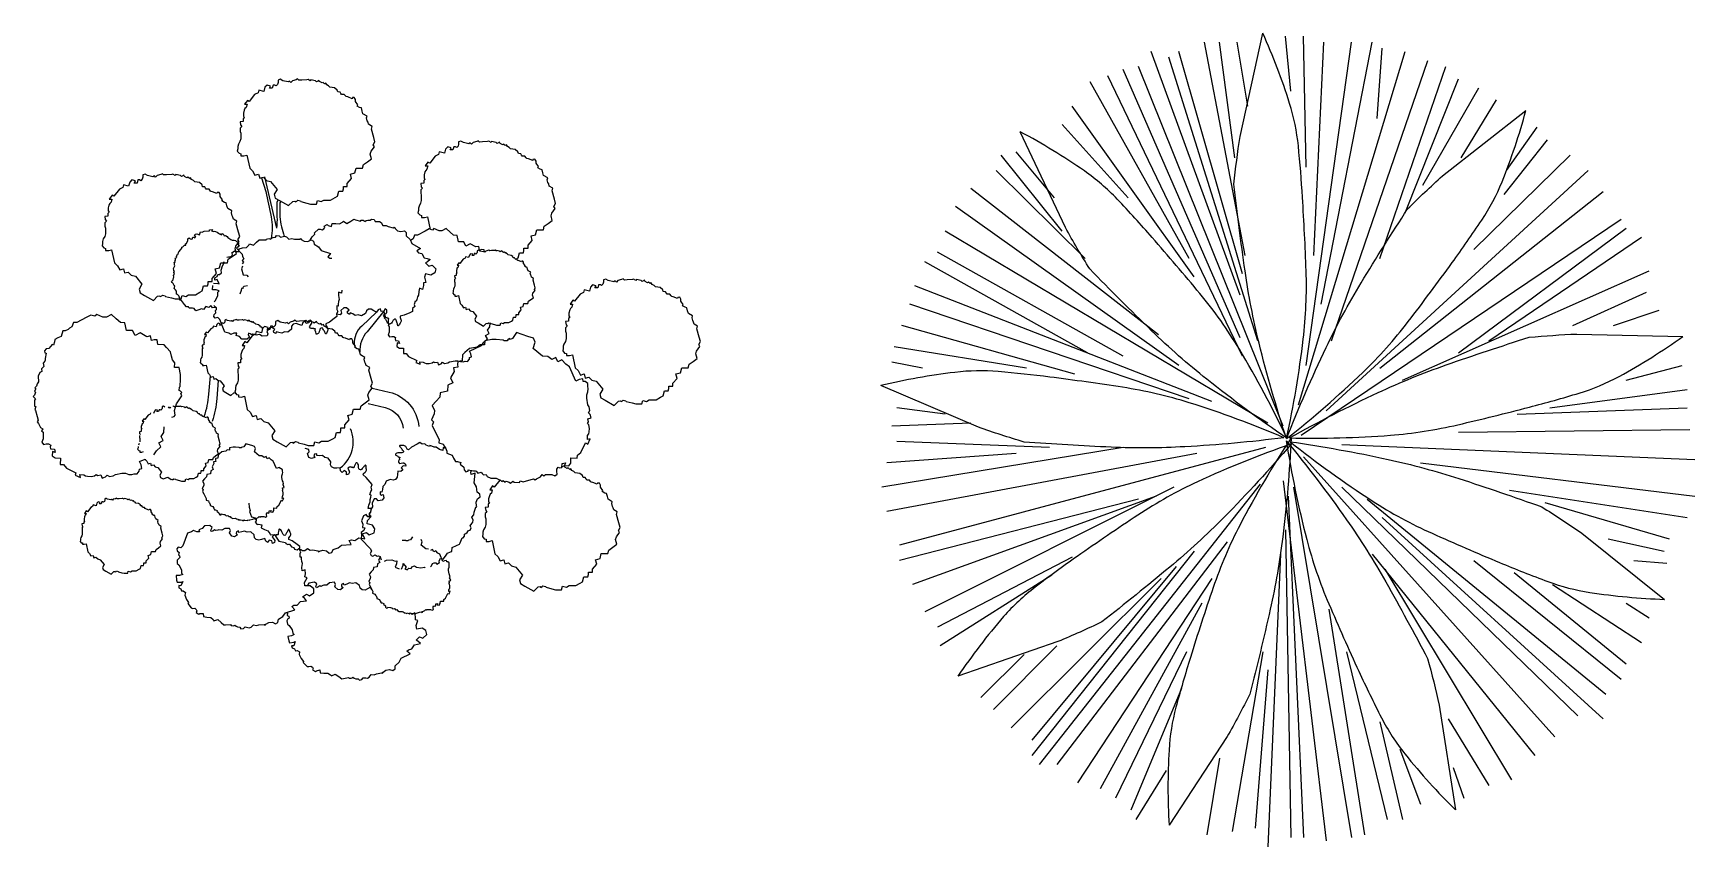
# Model space of a CAD drawing. Header units: millimetres. Extents: x -2870 to 30022, y 51 to 16914.
# Drawn here: x -2553 to 11102, y 51 to 6742 of the extents above; entities that cross this region are included whole.
import ezdxf

# ---------------------------------------------------------------- set-up
doc = ezdxf.new("R2010")
doc.units = ezdxf.units.MM

# ---------------------------------------------------------------- blocks, each defined once
blk = doc.blocks.new('bonsai_top_dwgmodels.com')
at = {"color": 0}
for points in [[(-15, 1475), (33, 1462), (64, 1454), (113, 1454), (121, 1483), (152, 1475), (152, 1475), (174, 1488), (174, 1488), (200, 1488), (230, 1488), (230, 1488), (267, 1509), (286, 1520), (297, 1561), (297, 1561), (330, 1561), (335, 1580), (335, 1599), (367, 1599), (367, 1624), (367, 1624), (402, 1664), (392, 1701), (428, 1711), (439, 1751), (439, 1751), (493, 1751), (501, 1780), (533, 1803), (533, 1803), (567, 1828), (556, 1866), (563, 1889), (590, 1926), (580, 1942), (594, 1967), (584, 2003), (565, 2072), (571, 2094), (542, 2111), (537, 2128), (531, 2139), (526, 2163), (530, 2178), (495, 2198), (489, 2220), (483, 2245), (468, 2249), (447, 2261), (453, 2271), (433, 2298), (433, 2315), (424, 2331), (409, 2330), (406, 2321), (371, 2336), (358, 2339), (354, 2342), (342, 2356), (320, 2356), (313, 2365), (307, 2376), (289, 2378), (284, 2393), (262, 2411), (224, 2416), (213, 2427), (198, 2436), (198, 2436), (190, 2449), (180, 2444), (168, 2456), (159, 2451), (139, 2462), (134, 2472), (114, 2460), (106, 2468), (68, 2478), (63, 2469), (45, 2480), (35, 2478), (-7, 2475), (-31, 2473), (-42, 2484), (-54, 2477), (-54, 2477), (-84, 2468), (-97, 2455), (-108, 2466), (-120, 2459), (-164, 2469), (-184, 2481), (-184, 2481), (-202, 2474), (-202, 2455), (-207, 2439), (-219, 2427), (-228, 2434), (-243, 2434), (-250, 2408), (-250, 2408), (-273, 2408), (-264, 2425), (-293, 2433), (-310, 2415), (-319, 2381), (-361, 2392), (-367, 2370), (-395, 2356), (-440, 2298), (-440, 2298), (-454, 2308), (-478, 2276), (-457, 2276), (-464, 2249), (-474, 2240), (-480, 2227), (-487, 2202), (-487, 2178), (-480, 2166), (-490, 2157), (-490, 2134), (-514, 2131), (-510, 2106), (-501, 2093), (-514, 2080), (-514, 2053), (-509, 2037), (-509, 2037), (-509, 1991), (-515, 1969), (-528, 1947), (-533, 1928), (-533, 1910), (-538, 1891), (-523, 1873), (-508, 1869), (-508, 1852), (-508, 1852), (-508, 1852), (-483, 1852), (-458, 1858), (-435, 1750), (-412, 1728), (-412, 1728), (-392, 1692), (-392, 1692), (-362, 1701), (-353, 1667), (-353, 1667), (-323, 1675), (-299, 1650), (-263, 1641), (-209, 1575), (-233, 1535), (-225, 1504), (-189, 1484), (-189, 1484), (-116, 1442), (-116, 1442), (-81, 1477), (-63, 1480), (-58, 1473), (-47, 1480), (-40, 1486), (-19, 1481)], [(-1126, 696), (-1078, 683), (-1048, 675), (-998, 675), (-990, 704), (-960, 695), (-960, 695), (-937, 708), (-937, 708), (-911, 708), (-881, 708), (-881, 708), (-845, 729), (-825, 741), (-814, 782), (-814, 782), (-782, 782), (-777, 800), (-777, 819), (-744, 819), (-744, 844), (-744, 844), (-709, 884), (-719, 921), (-683, 931), (-672, 972), (-672, 972), (-618, 972), (-611, 1001), (-578, 1024), (-578, 1024), (-545, 1048), (-555, 1087), (-549, 1110), (-521, 1147), (-532, 1162), (-517, 1187), (-527, 1223), (-546, 1292), (-540, 1315), (-569, 1331), (-574, 1348), (-580, 1359), (-586, 1384), (-582, 1399), (-616, 1419), (-622, 1441), (-629, 1466), (-643, 1469), (-664, 1482), (-658, 1491), (-678, 1518), (-678, 1536), (-687, 1551), (-703, 1550), (-705, 1541), (-741, 1556), (-753, 1559), (-758, 1562), (-769, 1577), (-792, 1577), (-798, 1586), (-804, 1597), (-823, 1598), (-827, 1614), (-849, 1631), (-887, 1637), (-898, 1648), (-913, 1656), (-913, 1656), (-921, 1670), (-931, 1664), (-943, 1676), (-952, 1671), (-972, 1683), (-977, 1692), (-997, 1681), (-1005, 1689), (-1043, 1699), (-1048, 1690), (-1067, 1701), (-1076, 1699), (-1118, 1695), (-1143, 1694), (-1153, 1704), (-1165, 1697), (-1165, 1697), (-1196, 1689), (-1209, 1676), (-1219, 1686), (-1231, 1680), (-1275, 1690), (-1295, 1701), (-1295, 1701), (-1314, 1695), (-1314, 1676), (-1318, 1659), (-1330, 1647), (-1340, 1655), (-1354, 1655), (-1361, 1628), (-1361, 1628), (-1385, 1628), (-1375, 1645), (-1404, 1653), (-1421, 1636), (-1430, 1601), (-1473, 1613), (-1479, 1590), (-1506, 1577), (-1551, 1519), (-1551, 1519), (-1566, 1529), (-1589, 1496), (-1568, 1496), (-1575, 1470), (-1585, 1460), (-1592, 1447), (-1598, 1423), (-1598, 1399), (-1591, 1387), (-1601, 1377), (-1601, 1355), (-1625, 1352), (-1622, 1327), (-1612, 1314), (-1625, 1301), (-1625, 1274), (-1621, 1258), (-1621, 1258), (-1621, 1211), (-1627, 1189), (-1639, 1168), (-1644, 1148), (-1644, 1130), (-1649, 1112), (-1634, 1094), (-1620, 1090), (-1620, 1073), (-1620, 1073), (-1620, 1073), (-1594, 1072), (-1570, 1079), (-1546, 971), (-1523, 948), (-1523, 948), (-1503, 913), (-1503, 913), (-1473, 921), (-1464, 888), (-1464, 888), (-1435, 896), (-1410, 871), (-1374, 861), (-1321, 795), (-1344, 755), (-1336, 725), (-1300, 704), (-1300, 704), (-1227, 662), (-1227, 662), (-1192, 698), (-1174, 701), (-1170, 694), (-1158, 701), (-1152, 707), (-1130, 701)], [(1547, 472), (1576, 464), (1594, 459), (1624, 459), (1628, 477), (1647, 472), (1647, 472), (1660, 480), (1660, 480), (1676, 480), (1694, 480), (1694, 480), (1716, 492), (1728, 499), (1734, 524), (1734, 524), (1753, 524), (1756, 535), (1756, 546), (1776, 546), (1776, 561), (1776, 561), (1797, 585), (1791, 607), (1813, 613), (1819, 638), (1819, 638), (1851, 638), (1856, 655), (1875, 669), (1875, 669), (1896, 684), (1890, 707), (1893, 721), (1910, 743), (1904, 752), (1912, 767), (1906, 789), (1895, 830), (1898, 843), (1881, 853), (1878, 864), (1874, 870), (1871, 885), (1874, 894), (1853, 906), (1849, 919), (1845, 934), (1837, 936), (1824, 944), (1828, 949), (1815, 965), (1815, 976), (1810, 985), (1801, 985), (1799, 979), (1778, 988), (1771, 990), (1768, 992), (1761, 1001), (1748, 1001), (1744, 1006), (1740, 1013), (1729, 1013), (1726, 1023), (1713, 1033), (1690, 1037), (1684, 1043), (1674, 1048), (1674, 1048), (1670, 1056), (1664, 1053), (1656, 1060), (1651, 1057), (1639, 1064), (1636, 1070), (1624, 1063), (1619, 1068), (1597, 1074), (1594, 1068), (1582, 1075), (1577, 1074), (1552, 1072), (1537, 1071), (1531, 1077), (1523, 1073), (1523, 1073), (1505, 1068), (1497, 1060), (1491, 1066), (1484, 1062), (1458, 1068), (1446, 1075), (1445, 1075), (1434, 1071), (1434, 1060), (1432, 1050), (1424, 1043), (1419, 1047), (1410, 1047), (1406, 1031), (1406, 1031), (1392, 1031), (1398, 1042), (1380, 1046), (1370, 1036), (1364, 1015), (1339, 1022), (1335, 1009), (1319, 1001), (1292, 966), (1292, 966), (1283, 972), (1269, 952), (1282, 952), (1277, 936), (1271, 931), (1267, 923), (1264, 908), (1264, 894), (1268, 887), (1262, 881), (1262, 867), (1247, 866), (1250, 851), (1255, 843), (1247, 835), (1247, 819), (1250, 809), (1250, 809), (1250, 781), (1246, 768), (1239, 755), (1236, 744), (1236, 733), (1233, 722), (1242, 711), (1251, 708), (1251, 698), (1251, 698), (1251, 698), (1266, 698), (1281, 702), (1295, 637), (1309, 623), (1309, 623), (1321, 602), (1321, 602), (1339, 607), (1344, 587), (1344, 587), (1362, 592), (1377, 577), (1398, 571), (1430, 532), (1416, 508), (1421, 490), (1442, 477), (1442, 477), (1486, 452), (1486, 452), (1507, 473), (1518, 475), (1521, 471), (1528, 475), (1531, 479), (1544, 475)], [(2660, -168), (2708, -181), (2739, -189), (2788, -189), (2796, -160), (2827, -168), (2827, -168), (2849, -155), (2849, -155), (2875, -155), (2905, -155), (2905, -155), (2942, -134), (2962, -123), (2973, -82), (2973, -82), (3005, -82), (3010, -63), (3010, -44), (3042, -44), (3042, -19), (3042, -19), (3077, 21), (3067, 58), (3104, 68), (3115, 108), (3115, 108), (3168, 108), (3176, 137), (3208, 160), (3208, 160), (3242, 185), (3231, 223), (3238, 246), (3265, 283), (3255, 299), (3269, 324), (3259, 360), (3240, 429), (3246, 451), (3217, 468), (3212, 485), (3206, 496), (3201, 520), (3205, 535), (3170, 555), (3164, 577), (3158, 602), (3144, 606), (3122, 618), (3128, 628), (3108, 655), (3108, 672), (3099, 688), (3084, 687), (3081, 678), (3046, 693), (3033, 696), (3029, 699), (3017, 713), (2995, 713), (2989, 722), (2982, 733), (2964, 735), (2960, 750), (2937, 768), (2899, 773), (2888, 784), (2873, 793), (2873, 793), (2865, 806), (2855, 801), (2843, 813), (2835, 808), (2815, 819), (2809, 829), (2789, 817), (2781, 825), (2744, 835), (2738, 826), (2720, 837), (2710, 835), (2668, 832), (2644, 830), (2633, 841), (2621, 834), (2621, 834), (2591, 825), (2578, 812), (2567, 823), (2556, 816), (2512, 826), (2492, 838), (2491, 838), (2473, 831), (2473, 812), (2468, 796), (2456, 784), (2447, 791), (2432, 791), (2425, 765), (2425, 765), (2402, 765), (2412, 782), (2382, 790), (2365, 772), (2356, 738), (2314, 749), (2308, 727), (2281, 713), (2235, 655), (2235, 655), (2221, 665), (2198, 633), (2218, 633), (2211, 606), (2201, 597), (2195, 584), (2188, 559), (2188, 535), (2195, 523), (2185, 514), (2185, 491), (2161, 488), (2165, 463), (2174, 450), (2161, 437), (2161, 410), (2166, 394), (2166, 394), (2166, 348), (2160, 326), (2147, 304), (2142, 285), (2142, 267), (2137, 248), (2152, 230), (2167, 226), (2167, 209), (2167, 209), (2167, 209), (2192, 209), (2217, 215), (2240, 107), (2263, 85), (2263, 85), (2283, 49), (2283, 49), (2314, 58), (2322, 24), (2322, 24), (2352, 32), (2377, 7), (2412, -2), (2466, -68), (2443, -108), (2451, -139), (2486, -159), (2486, -159), (2559, -201), (2559, -201), (2595, -166), (2613, -163), (2617, -170), (2628, -163), (2635, -157), (2656, -162)], [(-35, -509), (13, -521), (44, -530), (93, -530), (101, -501), (132, -509), (132, -509), (154, -496), (154, -496), (180, -496), (210, -496), (210, -496), (247, -475), (266, -464), (277, -423), (277, -423), (310, -423), (315, -404), (315, -385), (347, -385), (347, -360), (347, -360), (382, -320), (372, -283), (408, -273), (419, -232), (419, -232), (473, -232), (480, -204), (513, -180), (513, -180), (547, -156), (536, -118), (543, -94), (570, -58), (560, -42), (574, -17), (564, 19), (545, 88), (551, 110), (522, 127), (517, 144), (511, 155), (506, 179), (510, 194), (475, 214), (469, 236), (463, 261), (448, 265), (427, 277), (433, 287), (413, 314), (413, 331), (404, 347), (389, 346), (386, 337), (351, 352), (338, 355), (334, 358), (322, 372), (300, 372), (293, 381), (287, 392), (269, 394), (264, 409), (242, 427), (204, 432), (193, 443), (178, 452), (178, 452), (170, 465), (160, 460), (148, 472), (139, 467), (119, 479), (114, 488), (94, 476), (86, 484), (48, 494), (43, 485), (25, 496), (15, 494), (-27, 491), (-51, 489), (-62, 500), (-74, 493), (-74, 493), (-104, 485), (-117, 471), (-128, 482), (-140, 475), (-184, 485), (-204, 497), (-204, 497), (-222, 490), (-222, 471), (-227, 455), (-239, 443), (-248, 450), (-263, 450), (-270, 424), (-270, 424), (-293, 424), (-284, 441), (-313, 449), (-330, 432), (-339, 397), (-381, 408), (-387, 386), (-415, 372), (-460, 314), (-460, 314), (-474, 324), (-498, 292), (-477, 292), (-484, 266), (-494, 256), (-500, 243), (-507, 218), (-507, 194), (-500, 183), (-510, 173), (-510, 150), (-534, 148), (-530, 123), (-521, 109), (-534, 96), (-534, 69), (-529, 53), (-529, 53), (-529, 7), (-535, -15), (-548, -36), (-553, -56), (-553, -74), (-558, -92), (-543, -111), (-528, -115), (-528, -131), (-528, -131), (-528, -131), (-503, -132), (-478, -126), (-455, -234), (-432, -256), (-432, -256), (-412, -291), (-412, -291), (-382, -283), (-373, -317), (-373, -317), (-343, -309), (-319, -333), (-283, -343), (-229, -409), (-253, -449), (-245, -479), (-209, -500), (-209, -500), (-136, -542), (-136, -542), (-101, -507), (-83, -504), (-78, -511), (-67, -504), (-60, -498), (-39, -503)], [(1649, 336), (1591, 340), (1554, 342), (1497, 331), (1495, 296), (1458, 298), (1458, 298), (1435, 278), (1435, 278), (1405, 273), (1371, 266), (1371, 266), (1334, 233), (1314, 216), (1310, 166), (1310, 166), (1274, 159), (1272, 136), (1276, 114), (1239, 107), (1245, 78), (1245, 78), (1214, 25), (1234, -16), (1194, -35), (1191, -85), (1191, -85), (1130, -97), (1128, -132), (1096, -166), (1096, -166), (1063, -202), (1083, -243), (1081, -271), (1058, -320), (1074, -335), (1063, -367), (1083, -406), (1121, -481), (1119, -508), (1156, -521), (1165, -539), (1175, -550), (1186, -577), (1185, -595), (1229, -610), (1241, -634), (1255, -661), (1272, -662), (1299, -671), (1294, -683), (1324, -710), (1328, -730), (1342, -746), (1359, -741), (1360, -730), (1404, -739), (1419, -740), (1425, -742), (1441, -757), (1467, -751), (1476, -760), (1486, -771), (1508, -769), (1516, -786), (1546, -800), (1590, -798), (1606, -808), (1625, -815), (1625, -815), (1637, -828), (1647, -819), (1664, -831), (1673, -823), (1698, -832), (1707, -841), (1727, -823), (1738, -831), (1783, -834), (1787, -822), (1811, -830), (1821, -826), (1869, -813), (1896, -805), (1911, -814), (1923, -804), (1923, -804), (1956, -787), (1968, -769), (1983, -779), (1995, -769), (2047, -770), (2073, -779), (2073, -779), (2093, -767), (2089, -745), (2090, -725), (2101, -709), (2114, -715), (2130, -712), (2132, -679), (2132, -679), (2159, -674), (2152, -696), (2187, -698), (2203, -675), (2205, -633), (2257, -636), (2258, -609), (2286, -588), (2325, -510), (2325, -510), (2344, -519), (2363, -476), (2340, -481), (2342, -449), (2351, -436), (2355, -419), (2357, -390), (2352, -362), (2341, -350), (2350, -337), (2345, -311), (2372, -302), (2362, -275), (2348, -261), (2360, -244), (2354, -213), (2345, -195), (2345, -195), (2335, -142), (2336, -115), (2345, -88), (2347, -64), (2343, -44), (2344, -22), (2323, -4), (2305, -3), (2302, 17), (2302, 17), (2302, 17), (2272, 12), (2246, -2), (2194, 117), (2162, 138), (2162, 138), (2131, 173), (2131, 173), (2098, 157), (2081, 193), (2081, 193), (2049, 177), (2015, 200), (1971, 203), (1895, 266), (1912, 318), (1896, 351), (1850, 366), (1850, 366), (1757, 398), (1757, 398), (1725, 349), (1705, 341), (1699, 348), (1687, 338), (1681, 329), (1655, 331)], [(-522, -547), (-552, -545), (-571, -544), (-600, -550), (-601, -568), (-620, -567), (-620, -567), (-632, -577), (-632, -577), (-647, -580), (-665, -583), (-665, -583), (-684, -600), (-694, -609), (-696, -634), (-696, -634), (-715, -638), (-715, -650), (-713, -661), (-732, -665), (-729, -679), (-729, -679), (-745, -707), (-735, -728), (-755, -738), (-757, -763), (-757, -763), (-788, -769), (-790, -787), (-806, -805), (-806, -805), (-823, -823), (-812, -844), (-813, -859), (-825, -884), (-817, -892), (-823, -908), (-812, -928), (-793, -966), (-794, -980), (-775, -987), (-770, -996), (-765, -1002), (-759, -1016), (-760, -1025), (-737, -1032), (-731, -1045), (-724, -1059), (-716, -1059), (-702, -1064), (-704, -1070), (-689, -1084), (-687, -1094), (-680, -1102), (-671, -1100), (-670, -1094), (-648, -1099), (-640, -1099), (-637, -1100), (-629, -1108), (-616, -1105), (-611, -1109), (-606, -1115), (-595, -1114), (-590, -1123), (-575, -1130), (-552, -1129), (-544, -1134), (-534, -1137), (-534, -1137), (-528, -1144), (-523, -1140), (-515, -1146), (-510, -1142), (-497, -1146), (-493, -1151), (-482, -1142), (-477, -1146), (-453, -1147), (-451, -1141), (-439, -1145), (-434, -1143), (-409, -1136), (-395, -1132), (-388, -1137), (-382, -1132), (-382, -1132), (-365, -1123), (-358, -1114), (-351, -1119), (-345, -1114), (-318, -1114), (-305, -1119), (-305, -1119), (-294, -1113), (-297, -1102), (-296, -1092), (-290, -1083), (-284, -1086), (-275, -1085), (-274, -1068), (-274, -1068), (-260, -1065), (-264, -1077), (-246, -1078), (-238, -1066), (-237, -1044), (-211, -1046), (-210, -1032), (-195, -1021), (-175, -981), (-175, -981), (-166, -986), (-156, -964), (-168, -966), (-167, -950), (-162, -943), (-160, -935), (-159, -919), (-162, -905), (-167, -899), (-163, -892), (-165, -879), (-151, -875), (-157, -860), (-164, -854), (-158, -845), (-161, -829), (-165, -820), (-165, -820), (-171, -793), (-170, -779), (-165, -765), (-164, -753), (-166, -742), (-166, -731), (-177, -722), (-185, -721), (-187, -711), (-187, -711), (-187, -711), (-202, -714), (-216, -720), (-243, -660), (-259, -649), (-259, -649), (-275, -631), (-275, -631), (-292, -639), (-301, -621), (-301, -621), (-317, -629), (-335, -617), (-357, -616), (-396, -583), (-387, -556), (-395, -540), (-419, -532), (-419, -532), (-467, -516), (-467, -516), (-483, -541), (-494, -545), (-497, -541), (-503, -546), (-506, -551), (-519, -550)], [(-1514, -1569), (-1485, -1577), (-1467, -1581), (-1437, -1581), (-1433, -1564), (-1414, -1569), (-1414, -1569), (-1401, -1561), (-1401, -1561), (-1385, -1561), (-1367, -1561), (-1367, -1561), (-1345, -1549), (-1333, -1542), (-1327, -1517), (-1327, -1517), (-1307, -1517), (-1304, -1506), (-1304, -1495), (-1285, -1495), (-1285, -1480), (-1285, -1480), (-1264, -1456), (-1270, -1434), (-1248, -1428), (-1242, -1403), (-1242, -1403), (-1210, -1403), (-1205, -1386), (-1185, -1372), (-1185, -1372), (-1165, -1357), (-1171, -1334), (-1168, -1320), (-1151, -1298), (-1157, -1289), (-1149, -1274), (-1155, -1252), (-1166, -1211), (-1163, -1197), (-1180, -1187), (-1183, -1177), (-1187, -1171), (-1190, -1156), (-1187, -1147), (-1208, -1135), (-1212, -1122), (-1216, -1107), (-1224, -1105), (-1237, -1097), (-1233, -1092), (-1246, -1075), (-1246, -1065), (-1251, -1056), (-1260, -1056), (-1262, -1062), (-1283, -1053), (-1290, -1051), (-1293, -1049), (-1300, -1040), (-1313, -1040), (-1317, -1035), (-1321, -1028), (-1332, -1027), (-1334, -1018), (-1348, -1008), (-1371, -1004), (-1377, -998), (-1386, -993), (-1386, -993), (-1391, -984), (-1397, -988), (-1404, -981), (-1410, -984), (-1422, -977), (-1425, -971), (-1437, -978), (-1442, -973), (-1464, -967), (-1467, -972), (-1478, -966), (-1484, -967), (-1509, -969), (-1524, -970), (-1530, -964), (-1537, -968), (-1537, -968), (-1556, -973), (-1564, -981), (-1570, -974), (-1577, -978), (-1603, -973), (-1615, -966), (-1615, -965), (-1627, -969), (-1627, -981), (-1629, -991), (-1637, -998), (-1642, -994), (-1651, -994), (-1655, -1010), (-1655, -1010), (-1669, -1010), (-1663, -999), (-1681, -994), (-1691, -1005), (-1697, -1026), (-1722, -1019), (-1726, -1032), (-1742, -1040), (-1769, -1075), (-1769, -1075), (-1778, -1069), (-1792, -1089), (-1779, -1089), (-1784, -1104), (-1790, -1110), (-1793, -1118), (-1797, -1133), (-1797, -1147), (-1793, -1154), (-1799, -1160), (-1799, -1173), (-1814, -1175), (-1811, -1190), (-1806, -1198), (-1813, -1206), (-1813, -1222), (-1811, -1232), (-1811, -1232), (-1811, -1259), (-1814, -1273), (-1822, -1286), (-1825, -1297), (-1825, -1308), (-1828, -1319), (-1819, -1330), (-1810, -1332), (-1810, -1343), (-1810, -1343), (-1810, -1343), (-1795, -1343), (-1780, -1339), (-1766, -1404), (-1752, -1418), (-1752, -1418), (-1740, -1439), (-1740, -1439), (-1722, -1434), (-1717, -1454), (-1717, -1454), (-1699, -1449), (-1684, -1464), (-1663, -1470), (-1631, -1509), (-1645, -1533), (-1640, -1551), (-1618, -1564), (-1618, -1564), (-1575, -1589), (-1575, -1589), (-1553, -1568), (-1543, -1566), (-1540, -1570), (-1533, -1566), (-1529, -1562), (-1516, -1566)]]:
    blk.add_lwpolyline(points, close=True, dxfattribs=at)
for points in [[(1751, 1001), (1751, 1001), (1771, 1012), (1782, 1053), (1782, 1053), (1814, 1053), (1819, 1072), (1819, 1091), (1852, 1091), (1852, 1116), (1852, 1116), (1887, 1155), (1877, 1193), (1913, 1203), (1924, 1243), (1924, 1243), (1978, 1243), (1985, 1272), (2018, 1295), (2018, 1295), (2051, 1320), (2041, 1358), (2047, 1381), (2075, 1418), (2064, 1434), (2079, 1459), (2069, 1495), (2050, 1564), (2056, 1586), (2027, 1603), (2022, 1620), (2016, 1631), (2010, 1655), (2014, 1670), (1980, 1690), (1974, 1712), (1967, 1737), (1953, 1741), (1932, 1753), (1938, 1763), (1918, 1790), (1918, 1807), (1909, 1823), (1893, 1822), (1891, 1813), (1855, 1828), (1843, 1831), (1838, 1834), (1827, 1848), (1804, 1848), (1798, 1857), (1792, 1868), (1773, 1870), (1769, 1885), (1747, 1903), (1709, 1908), (1698, 1919), (1683, 1928), (1683, 1928), (1675, 1941), (1665, 1936), (1653, 1948), (1644, 1943), (1624, 1954), (1619, 1964), (1599, 1952), (1591, 1960), (1553, 1970), (1548, 1961), (1529, 1972), (1520, 1970), (1478, 1967), (1453, 1965), (1443, 1976), (1431, 1969), (1431, 1969), (1400, 1960), (1387, 1947), (1377, 1958), (1365, 1951), (1321, 1961), (1301, 1973), (1301, 1973), (1282, 1966), (1282, 1947), (1278, 1931), (1266, 1919), (1256, 1926), (1242, 1926), (1235, 1900), (1235, 1900), (1211, 1900), (1221, 1917), (1192, 1925), (1175, 1907), (1166, 1873), (1123, 1884), (1117, 1862), (1090, 1848), (1045, 1790), (1045, 1790), (1030, 1800), (1007, 1768), (1028, 1768), (1021, 1741), (1011, 1732), (1004, 1719), (998, 1694), (998, 1670), (1005, 1658), (995, 1649), (995, 1626), (971, 1623), (974, 1598), (984, 1585), (971, 1572), (971, 1545), (975, 1529), (975, 1529), (975, 1483), (969, 1461), (957, 1439), (952, 1420), (952, 1402), (947, 1383), (962, 1365), (976, 1361), (976, 1344), (976, 1344), (976, 1344), (1002, 1344), (1026, 1350), (1049, 1247)], [(-314, 1679), (-215, 1257)], [(-712, 605), (-740, 602), (-755, 620), (-772, 605), (-796, 613), (-796, 613), (-814, 587), (-831, 593), (-854, 585), (-854, 585), (-877, 577), (-893, 595), (-906, 600), (-934, 599), (-938, 609), (-955, 610), (-970, 628), (-997, 661), (-1010, 665), (-1009, 685), (-1015, 693), (-1019, 700), (-1029, 711), (-1038, 714), (-1036, 738), (-1045, 749), (-1055, 760), (-1052, 769), (-1051, 783), (-1057, 784), (-1064, 803), (-1072, 809), (-1077, 819), (-1071, 826), (-1066, 824), (-1061, 847), (-1059, 854), (-1058, 857), (-1062, 868), (-1054, 879), (-1056, 885), (-1060, 892), (-1054, 901), (-1060, 909), (-1061, 926), (-1051, 946), (-1053, 956), (-1052, 966), (-1052, 966), (-1056, 974), (-1049, 977), (-1051, 988), (-1046, 990), (-1045, 1004), (-1048, 1010), (-1035, 1016), (-1036, 1023), (-1029, 1044), (-1022, 1044), (-1021, 1057), (-1017, 1061), (-1001, 1081), (-992, 1092), (-994, 1101), (-986, 1104), (-986, 1104), (-972, 1116), (-961, 1118), (-962, 1127), (-955, 1131), (-945, 1156), (-944, 1170), (-944, 1170), (-934, 1177), (-925, 1170), (-915, 1167), (-905, 1169), (-905, 1176), (-900, 1183), (-885, 1178), (-885, 1178), (-877, 1189), (-889, 1190), (-883, 1207), (-869, 1210), (-848, 1202), (-839, 1227), (-826, 1223), (-810, 1231), (-766, 1234), (-766, 1234), (-766, 1244), (-742, 1245), (-749, 1235), (-734, 1229), (-726, 1231), (-717, 1230), (-703, 1224), (-691, 1216), (-687, 1209), (-679, 1210), (-668, 1203), (-659, 1214), (-648, 1203), (-644, 1194), (-633, 1196), (-620, 1187), (-614, 1179), (-614, 1179), (-591, 1163), (-578, 1159), (-563, 1158), (-552, 1154), (-543, 1147), (-532, 1144), (-528, 1130), (-531, 1121), (-523, 1116), (-523, 1116), (-523, 1116), (-531, 1103), (-543, 1093), (-497, 1044), (-494, 1025), (-494, 1025), (-484, 1004), (-484, 1004), (-498, 991), (-485, 976), (-485, 976), (-498, 964)], [(1495, 1062), (1492, 1079), (1472, 1080), (1454, 1076), (1447, 1107), (1423, 1102), (1423, 1102), (1376, 1127), (1342, 1110), (1325, 1143), (1282, 1145), (1282, 1145), (1271, 1197), (1241, 1199), (1211, 1225), (1211, 1225), (1180, 1253), (1145, 1235), (1121, 1236), (1079, 1255), (1066, 1241), (1039, 1250), (1006, 1232), (943, 1199), (919, 1200), (909, 1168), (894, 1160), (887, 1154)], [(-622, 1018), (-609, 1021), (-592, 1020), (-579, 1032), (-576, 1043), (-582, 1054), (-561, 1071), (-552, 1065), (-524, 1064), (-523, 1088), (-494, 1095), (-462, 1099), (-442, 1117), (-436, 1127), (-404, 1117), (-378, 1141), (-357, 1162), (-343, 1162), (-300, 1160), (-296, 1167), (-279, 1171), (-271, 1168), (-266, 1165), (-255, 1175), (-243, 1181), (-224, 1184), (-216, 1196), (-194, 1195), (-182, 1182), (-159, 1187), (-148, 1191), (-132, 1186), (-113, 1165), (-88, 1172), (-68, 1167), (-25, 1165), (-18, 1171), (-11, 1163), (13, 1149), (43, 1148), (69, 1162), (88, 1150), (94, 1125), (131, 1102), (153, 1073), (230, 1049), (206, 1022), (222, 1011), (239, 1011)], [(-734, 804), (-698, 803), (-687, 800), (-703, 835), (-721, 830), (-721, 849), (-721, 849), (-703, 858), (-698, 876), (-684, 875), (-666, 890), (-671, 911), (-660, 946), (-644, 972), (-648, 980)], [(-495, 943), (-502, 922), (-488, 873), (-460, 871), (-448, 857)], [(-728, 650), (-716, 662), (-696, 703), (-696, 730), (-686, 741), (-711, 749), (-741, 750), (-739, 786)], [(-454, 782), (-454, 782), (-483, 776), (-491, 769), (-489, 764), (-497, 761), (-502, 760), (-506, 747), (-505, 743), (-515, 715)], [(-1074, -299), (-1057, -291), (-1048, -282), (-1053, -243), (-1053, -243), (-1038, -188), (-1038, -188), (-993, -122), (-1001, -102), (-994, -96), (-1005, -84), (-1014, -78), (-1013, -51), (-1007, -45), (-1005, 15), (-1003, 52), (-1016, 110), (-1052, 112), (-1050, 150), (-1050, 150), (-1071, 173), (-1071, 173), (-1078, 204), (-1085, 239), (-1085, 239), (-1119, 276), (-1138, 296), (-1189, 299), (-1189, 299), (-1197, 337), (-1220, 338), (-1243, 333), (-1251, 371), (-1280, 364), (-1280, 364), (-1336, 395), (-1377, 374), (-1398, 414), (-1448, 416), (-1448, 416), (-1462, 479), (-1498, 481), (-1533, 512), (-1533, 512), (-1571, 546), (-1613, 524), (-1642, 525), (-1692, 548), (-1708, 532), (-1740, 542), (-1780, 521), (-1856, 481), (-1884, 482), (-1896, 444), (-1915, 434), (-1926, 424), (-1953, 411), (-1972, 412), (-1986, 367), (-2011, 354), (-2038, 340), (-2039, 322), (-2048, 294), (-2060, 299), (-2087, 268), (-2108, 263), (-2123, 249), (-2118, 231), (-2107, 230), (-2115, 185), (-2116, 170), (-2118, 164), (-2132, 147), (-2127, 120), (-2135, 111), (-2147, 100), (-2144, 78), (-2161, 69), (-2175, 39), (-2172, -7), (-2182, -23), (-2188, -43), (-2188, -43), (-2202, -56), (-2193, -66), (-2204, -83), (-2196, -92), (-2204, -118), (-2214, -127), (-2195, -148), (-2203, -159), (-2205, -206), (-2193, -209), (-2201, -234), (-2196, -244), (-2181, -293), (-2173, -321), (-2183, -336), (-2171, -349), (-2171, -349), (-2154, -382), (-2135, -394), (-2145, -409), (-2134, -421), (-2134, -475), (-2143, -502), (-2143, -502), (-2130, -522), (-2108, -517), (-2088, -518), (-2070, -529), (-2076, -542), (-2073, -559), (-2040, -561), (-2040, -561), (-2034, -588), (-2056, -581), (-2058, -617), (-2034, -633), (-1991, -635), (-1993, -687), (-1965, -688), (-1942, -717), (-1863, -755), (-1863, -755), (-1871, -775), (-1827, -793), (-1832, -769), (-1799, -771), (-1785, -780), (-1768, -784), (-1738, -786), (-1710, -779), (-1698, -768), (-1684, -777), (-1658, -772), (-1648, -799), (-1620, -788), (-1607, -774), (-1588, -786), (-1557, -779), (-1539, -769), (-1539, -769), (-1485, -757), (-1457, -759), (-1429, -768), (-1405, -769), (-1384, -764), (-1361, -765), (-1343, -743), (-1342, -725), (-1323, -721), (-1323, -721), (-1323, -721), (-1328, -691), (-1342, -663), (-1295, -642)], [(-682, 506), (-696, 521), (-718, 516), (-729, 530), (-728, 546), (-713, 561), (-717, 579), (-708, 587), (-707, 602), (-717, 608), (-729, 621)], [(666, 574), (671, 554), (678, 531), (670, 518), (680, 508), (680, 508), (694, 480), (710, 470), (702, 457), (711, 447), (711, 402), (704, 380), (704, 380), (714, 363), (733, 367), (749, 367), (764, 357), (759, 347), (762, 332), (789, 331), (789, 331), (795, 308), (776, 314), (774, 284), (795, 271), (830, 269), (828, 226), (851, 225), (871, 201), (937, 169), (937, 169), (930, 153), (967, 137), (963, 157), (990, 156), (1002, 148), (1016, 145), (1041, 144), (1064, 149), (1074, 158), (1086, 151), (1108, 155), (1116, 133), (1139, 142), (1150, 154), (1166, 144), (1192, 150), (1207, 157), (1207, 157), (1252, 167), (1275, 166), (1298, 159), (1319, 158), (1336, 162), (1355, 161), (1370, 179), (1371, 194), (1387, 198), (1387, 198), (1387, 198), (1382, 223), (1371, 245), (1471, 292), (1488, 319), (1488, 319), (1518, 346), (1518, 346), (1504, 374), (1534, 390), (1534, 390), (1520, 417), (1539, 446), (1541, 476)], [(-329, 432), (-331, 435), (-335, 442), (-346, 443), (-348, 452), (-362, 462), (-384, 466), (-391, 472), (-400, 477), (-400, 477), (-405, 486), (-411, 482), (-418, 489), (-423, 486), (-435, 493), (-439, 499), (-451, 492), (-455, 497), (-478, 503), (-481, 498), (-492, 504), (-498, 503), (-523, 501), (-538, 500), (-544, 506), (-551, 502), (-551, 502), (-570, 497), (-577, 489), (-584, 496), (-591, 492), (-617, 497), (-629, 504), (-629, 505), (-640, 501), (-640, 489), (-643, 479), (-650, 472), (-656, 476), (-665, 476), (-669, 460), (-669, 460), (-683, 460), (-677, 471), (-695, 475), (-705, 465), (-710, 444), (-736, 451), (-739, 438), (-756, 430), (-783, 395), (-783, 395), (-792, 401), (-806, 381), (-793, 381), (-797, 366), (-803, 360), (-807, 352), (-811, 337), (-811, 323), (-807, 316), (-813, 310), (-813, 297), (-827, 295), (-825, 280), (-820, 272), (-827, 264), (-827, 248), (-825, 238), (-825, 238), (-825, 211), (-828, 197), (-836, 184), (-839, 173), (-839, 162), (-842, 151), (-833, 140), (-824, 137), (-824, 127), (-824, 127), (-824, 127), (-809, 127), (-794, 131), (-780, 66), (-766, 52), (-766, 52), (-754, 31), (-754, 31), (-736, 36), (-731, 16), (-731, 16), (-713, 21), (-698, 6), (-677, 0), (-645, -39), (-659, -63), (-654, -81), (-632, -94), (-632, -94), (-589, -119), (-589, -119), (-567, -98), (-557, -96), (-554, -100), (-552, -99)], [(-1250, -261), (-1254, -274), (-1270, -282), (-1298, -317), (-1298, -317), (-1306, -311), (-1320, -331), (-1308, -331), (-1312, -346), (-1318, -352), (-1322, -360), (-1326, -375), (-1326, -389), (-1322, -396), (-1327, -402), (-1327, -415), (-1342, -417), (-1340, -432), (-1334, -440)], [(-1295, -642), (-1294, -646), (-1281, -660), (-1281, -660), (-1269, -681), (-1269, -681), (-1250, -676), (-1245, -696), (-1245, -696), (-1227, -691), (-1213, -706), (-1191, -712), (-1159, -751), (-1173, -775), (-1168, -793), (-1147, -806), (-1147, -806), (-1107, -792), (-1107, -792), (-1082, -810), (-1071, -808), (-1069, -812), (-1061, -808), (-1058, -804), (-1045, -808), (-1042, -811), (-1013, -819), (-995, -823), (-966, -823), (-961, -806), (-942, -811), (-942, -811), (-929, -803), (-929, -803), (-913, -803), (-895, -803), (-895, -803), (-874, -791), (-862, -784), (-855, -759), (-855, -759), (-836, -759), (-833, -748), (-833, -737), (-813, -737), (-813, -722), (-813, -722), (-792, -698), (-798, -676), (-776, -670), (-770, -645), (-770, -645), (-738, -645), (-733, -628), (-714, -614), (-714, -614), (-693, -599), (-700, -576), (-696, -562), (-679, -540), (-686, -531), (-677, -516), (-683, -494), (-695, -453), (-691, -439), (-708, -429), (-711, -419), (-715, -413), (-718, -398), (-716, -389), (-736, -377), (-740, -364), (-744, -349), (-752, -347), (-765, -339), (-762, -334), (-774, -317), (-774, -307), (-779, -298), (-788, -298), (-790, -304), (-811, -295), (-819, -293), (-821, -291), (-828, -282), (-842, -282), (-845, -277), (-849, -270), (-860, -269), (-863, -260), (-876, -250), (-899, -246), (-906, -240), (-915, -235), (-915, -235), (-919, -226), (-925, -230), (-933, -223), (-938, -226), (-950, -219), (-953, -213), (-965, -220), (-970, -215), (-992, -209), (-996, -214), (-1007, -208), (-1012, -209), (-1038, -211), (-1052, -212), (-1058, -206), (-1066, -210), (-1066, -210)], [(-1132, -215), (-1144, -208), (-1144, -207), (-1155, -211), (-1155, -223), (-1157, -233), (-1165, -240), (-1170, -236), (-1179, -236), (-1184, -252), (-1184, -252), (-1198, -252), (-1192, -241), (-1209, -236), (-1219, -247), (-1225, -268)], [(-1084, -215), (-1092, -223), (-1098, -216), (-1105, -220)], [(-1222, -608), (-1201, -575), (-1201, -575), (-1165, -543), (-1165, -543), (-1182, -509), (-1146, -490), (-1146, -490), (-1163, -458), (-1140, -423), (-1138, -378)], [(-1353, -539), (-1353, -550), (-1356, -561), (-1347, -572), (-1339, -574), (-1339, -585), (-1339, -585), (-1339, -585), (-1323, -585), (-1308, -581)], [(-1343, -515), (-1350, -528)], [(-1342, -448), (-1342, -464), (-1339, -474), (-1339, -474), (-1339, -501)], [(1052, -1529), (1060, -1519), (1067, -1502), (1082, -1495), (1094, -1497), (1102, -1507), (1125, -1494), (1123, -1483), (1133, -1457), (1156, -1466), (1174, -1442), (1190, -1415), (1215, -1404), (1226, -1402), (1230, -1369), (1263, -1354), (1290, -1343), (1295, -1330), (1311, -1290), (1319, -1289), (1329, -1275), (1329, -1266), (1329, -1260), (1342, -1254), (1353, -1246), (1363, -1229), (1377, -1227), (1385, -1207), (1378, -1190), (1391, -1171), (1399, -1162), (1401, -1145), (1390, -1120), (1406, -1100), (1409, -1079), (1424, -1039), (1432, -1035), (1428, -1026), (1425, -998), (1436, -970), (1458, -952), (1456, -930), (1435, -914), (1428, -871), (1410, -839), (1418, -759), (1384, -770), (1381, -751), (1387, -736)], [(1622, -814), (1620, -815), (1575, -873), (1575, -873), (1561, -863), (1538, -895), (1558, -895), (1551, -922), (1541, -931), (1535, -944), (1528, -969), (1528, -993), (1535, -1004), (1525, -1014), (1525, -1037), (1501, -1040), (1505, -1064), (1514, -1078), (1501, -1091), (1501, -1118), (1506, -1134), (1506, -1134), (1506, -1180), (1500, -1202), (1487, -1223), (1482, -1243), (1482, -1261), (1477, -1279), (1492, -1298), (1507, -1302), (1507, -1319), (1507, -1319), (1507, -1319), (1532, -1319), (1557, -1313), (1580, -1421), (1603, -1443), (1603, -1443), (1623, -1479), (1623, -1479), (1653, -1470), (1662, -1504), (1662, -1504), (1692, -1496), (1716, -1520), (1752, -1530), (1806, -1596), (1782, -1636), (1791, -1666), (1826, -1687), (1826, -1687), (1899, -1729), (1899, -1729), (1935, -1694), (1953, -1691), (1957, -1698), (1968, -1691), (1975, -1685), (1996, -1690), (2000, -1696), (2048, -1709), (2079, -1717), (2128, -1717), (2136, -1688), (2167, -1696), (2167, -1696), (2189, -1683), (2189, -1683), (2215, -1683), (2245, -1683), (2245, -1683), (2282, -1662), (2301, -1651), (2312, -1610), (2312, -1610), (2345, -1610), (2350, -1591), (2350, -1572), (2382, -1572), (2382, -1547), (2382, -1547), (2417, -1507), (2407, -1470), (2444, -1460), (2454, -1420), (2454, -1420), (2508, -1420), (2516, -1391), (2548, -1367), (2548, -1367), (2582, -1343), (2571, -1305), (2578, -1281), (2605, -1245), (2595, -1229), (2609, -1204), (2599, -1168), (2580, -1099), (2586, -1077), (2557, -1060), (2552, -1043), (2546, -1032), (2541, -1008), (2545, -993), (2510, -973), (2504, -951), (2498, -926), (2484, -922), (2462, -910), (2468, -900), (2448, -873), (2448, -856), (2439, -840), (2424, -841), (2421, -850), (2386, -835), (2373, -832), (2369, -829), (2357, -815), (2335, -815), (2329, -806), (2322, -795), (2304, -793), (2300, -778), (2277, -760), (2239, -755), (2228, -744), (2213, -735), (2213, -735), (2205, -722), (2195, -727), (2183, -715), (2174, -720), (2154, -709), (2149, -699), (2130, -710)], [(902, -1281), (902, -1281), (886, -1306), (876, -1310), (872, -1307), (866, -1312), (863, -1316), (850, -1315), (847, -1313), (817, -1311)], [(1035, -1383), (1012, -1381), (973, -1349), (982, -1322), (974, -1305)], [(638, -1448), (624, -1473), (634, -1493), (614, -1503), (612, -1529), (612, -1529), (581, -1535), (580, -1553), (563, -1570), (563, -1570), (546, -1589), (557, -1610), (556, -1624), (544, -1649), (552, -1657), (546, -1673), (557, -1694), (576, -1732), (575, -1746), (594, -1752), (599, -1762), (604, -1767), (610, -1781), (609, -1790), (632, -1798), (638, -1810), (645, -1824), (653, -1825), (667, -1830), (665, -1836), (680, -1849), (682, -1860), (689, -1868), (698, -1865), (699, -1860), (721, -1864), (729, -1865), (732, -1866), (740, -1873), (754, -1871), (758, -1875), (763, -1881), (774, -1879), (779, -1888), (794, -1896), (817, -1895), (825, -1900), (835, -1903), (835, -1903), (841, -1910), (846, -1906), (855, -1911), (859, -1907), (872, -1912), (877, -1917), (887, -1908), (893, -1911), (916, -1913), (918, -1907), (930, -1911), (935, -1909), (960, -1902), (974, -1898), (981, -1903), (988, -1897), (988, -1897), (1005, -1889), (1011, -1880), (1018, -1885), (1024, -1880), (1051, -1880), (1064, -1885), (1065, -1885), (1075, -1879), (1072, -1867), (1073, -1857), (1079, -1849), (1085, -1852), (1094, -1850), (1095, -1834), (1095, -1834), (1109, -1831), (1105, -1842), (1123, -1843), (1131, -1831), (1132, -1810), (1159, -1812), (1159, -1798), (1174, -1787), (1194, -1747), (1194, -1747), (1203, -1751), (1213, -1729), (1201, -1732), (1202, -1716), (1207, -1709), (1209, -1700), (1210, -1685), (1207, -1671), (1202, -1665), (1207, -1658), (1204, -1645), (1218, -1640), (1213, -1626), (1206, -1619), (1212, -1610), (1208, -1594), (1204, -1585), (1204, -1585), (1199, -1558), (1199, -1544), (1204, -1530), (1205, -1518), (1203, -1508), (1204, -1496), (1193, -1487), (1184, -1487), (1182, -1477), (1182, -1477), (1182, -1477), (1167, -1479), (1153, -1486), (1126, -1425), (1110, -1415), (1110, -1415), (1094, -1396), (1094, -1396), (1077, -1405), (1068, -1386), (1068, -1386), (1052, -1394)], [(558, -1381), (567, -1400), (554, -1419), (562, -1434), (578, -1440), (597, -1431), (612, -1442), (623, -1437), (637, -1443), (639, -1454), (646, -1470)], [(673, -1481), (688, -1474), (734, -1472), (759, -1483), (773, -1478), (770, -1504), (759, -1532), (793, -1545)], [(812, -1547), (825, -1514), (826, -1502), (852, -1531), (841, -1546), (858, -1553), (858, -1553), (873, -1540), (892, -1542), (897, -1529), (918, -1519), (935, -1532), (971, -1536), (1002, -1531), (1008, -1538)], [(570, -1720), (569, -1720), (558, -1697), (534, -1709), (513, -1720), (489, -1718), (473, -1705), (467, -1681), (436, -1661), (408, -1666), (384, -1660), (363, -1671), (341, -1679), (336, -1665), (320, -1675), (319, -1690), (332, -1699), (310, -1718), (288, -1716), (265, -1692), (271, -1673), (261, -1656), (221, -1661), (200, -1679), (174, -1678), (165, -1682), (149, -1690), (140, -1684), (126, -1696), (114, -1702), (109, -1690), (116, -1669), (96, -1655), (52, -1664), (38, -1685)], [(-133, -1904), (-124, -1910), (-126, -1929), (-115, -1935), (-112, -1950), (-121, -1957), (-131, -1972), (-125, -2000), (-111, -2010), (-85, -2047), (-81, -2075), (-69, -2084), (-93, -2095), (-122, -2101), (-115, -2136), (-107, -2154), (-72, -2147), (-62, -2142), (-72, -2179), (-91, -2178), (-87, -2195), (-87, -2195), (-68, -2202), (-60, -2219), (-46, -2216), (-27, -2228), (-28, -2249), (-12, -2282), (8, -2306), (5, -2314), (36, -2347), (50, -2348), (67, -2345), (81, -2354), (86, -2365), (82, -2377), (105, -2390), (113, -2383), (140, -2377), (145, -2401), (175, -2403), (207, -2402), (230, -2418), (237, -2426), (267, -2411), (297, -2431), (321, -2449), (335, -2446), (377, -2438), (382, -2444), (399, -2445), (407, -2441), (411, -2437), (424, -2445), (436, -2450), (456, -2449), (466, -2460), (487, -2456), (497, -2441), (520, -2442), (532, -2444), (547, -2437), (562, -2414), (588, -2417), (607, -2408), (649, -2400), (657, -2404), (663, -2396), (684, -2378), (714, -2372), (741, -2382), (759, -2368), (760, -2342), (793, -2313), (810, -2281), (883, -2245), (855, -2222), (870, -2210), (897, -2204), (919, -2171), (944, -2165), (968, -2160), (947, -2141), (932, -2131), (961, -2105), (988, -2114), (1020, -2086), (1013, -2053), (982, -2033), (937, -2040), (932, -2011), (946, -1970), (927, -1965), (928, -1941), (921, -1908), (898, -1920), (896, -1912)]]:
    blk.add_lwpolyline(points, dxfattribs=at)
for points in [[(-338, 1671), (-303, 1557, 0.001579), (-260, 1351, -0.109884), (-260, 1170, 0.426291)], [(-201, 1491), (-213, 1470, -0.005123), (-212, 1350, -0.055857), (-215, 1257, 0.052597)], [(-180, 1479), (-188, 1464, -0.004766), (-188, 1351, 0.052139), (-151, 1189, 0.240861)], [(61, 1157), (77, 1186), (99, 1208), (97, 1217), (130, 1248), (143, 1248), (160, 1243), (175, 1252), (181, 1262), (178, 1274), (201, 1286), (209, 1278), (236, 1271), (242, 1295), (272, 1295), (304, 1291), (327, 1305), (335, 1313), (364, 1296), (396, 1314), (421, 1330), (434, 1326), (476, 1315), (481, 1322), (498, 1322), (506, 1316), (510, 1312), (523, 1320), (536, 1323), (555, 1322), (566, 1332), (587, 1327), (596, 1311), (619, 1311), (631, 1312), (645, 1303), (659, 1279), (685, 1280), (703, 1271), (745, 1260), (753, 1264), (759, 1255), (779, 1236), (808, 1228), (836, 1236), (852, 1220), (852, 1194), (883, 1163), (898, 1130), (968, 1090), (939, 1069), (952, 1055), (979, 1048), (999, 1013), (1023, 1006), (1047, 999), (1025, 981), (1010, 972), (1037, 945), (1064, 952), (1094, 922), (1085, 890), (1053, 871), (1009, 881), (1001, 853), (1012, 811), (993, 808), (993, 784), (984, 751), (961, 764), (954, 737), (952, 705), (944, 691), (938, 670), (934, 654), (924, 657), (917, 628), (921, 612), (904, 596), (904, 572), (904, 572), (880, 561), (834, 540), (802, 533), (800, 521), (800, 521), (807, 505, -0.270556), (805, 481, 0.02403), (789, 455, -0.714934), (781, 457, 0.059326), (774, 483, -0.059326), (769, 501, 0.275525), (763, 508, 0.316964), (748, 504, 0.065556), (735, 483, -0.181334), (722, 471, -0.079268), (712, 468, -0.476285), (705, 474, 0.045745), (706, 498, -0.172202), (709, 510, 0.364596), (705, 515, -0.620433), (694, 522, -0.346412), (672, 527), (665, 540), (685, 558), (691, 564), (691, 581), (679, 594), (668, 574), (646, 571), (640, 593), (620, 586), (608, 565), (584, 578), (564, 590), (540, 590), (524, 578), (516, 555), (483, 536), (455, 544), (431, 539), (411, 551), (390, 561), (384, 547), (369, 558), (369, 573), (382, 581), (361, 602), (339, 602), (315, 579), (320, 559), (308, 543), (278, 549)], [(321, 746), (320, 721), (295, 729), (294, 702), (299, 670), (294, 654), (293, 632), (293, 616), (282, 617), (282, 587), (289, 572), (277, 553), (282, 529), (282, 529), (260, 514), (220, 483), (191, 469), (191, 456), (191, 456), (202, 442, -0.270556), (206, 419, 0.02403), (196, 390, -0.714934), (187, 390, 0.059326), (175, 414, -0.059326), (166, 430, 0.275525), (159, 436, 0.316964), (145, 429, 0.065556), (137, 406, -0.181334), (127, 390, -0.079268), (117, 385, -0.476285), (110, 390, 0.045745), (104, 414, -0.172202), (105, 426, 0.364596), (100, 430, -0.620433), (88, 435, -0.346412), (65, 434), (56, 446), (71, 467), (76, 475), (72, 492), (58, 501), (51, 479), (30, 472), (20, 492), (2, 481), (-6, 457), (-31, 465), (-54, 472), (-77, 467), (-91, 452), (-93, 427), (-121, 402), (-149, 403), (-172, 393), (-195, 400), (-218, 405), (-220, 390), (-237, 398), (-241, 413), (-229, 423), (-254, 439), (-276, 434), (-295, 406), (-285, 388), (-293, 370), (-333, 368), (-356, 383), (-383, 378), (-391, 381), (-409, 386), (-417, 379), (-432, 388), (-445, 392), (-449, 380), (-438, 360), (-456, 343), (-500, 345), (-520, 366), (-547, 375), (-542, 393), (-565, 394), (-590, 381), (-607, 392), (-640, 402), (-682, 506)], [(608, 565), (485, 452, 0.222626), (423, 300, 1.238901)], [(668, 574), (529, 405, 0.195248), (469, 236, 0.222626)], [(-760, 42), (-773, -108, -0.06089), (-811, -295, 1.32281)], [(-694, 5), (-706, -145, -0.06089), (-744, -332, 1.32281)], [(570, -58), (710, -91, -0.31809), (956, -374, -1.10709)], [(539, -185), (679, -219, -0.31809), (826, -387, -0.31809)], [(1177, -555), (1154, -546), (1151, -573), (1125, -563), (1098, -545), (1082, -544), (1061, -536), (1046, -530), (1043, -540), (1015, -528), (1005, -516), (982, -520), (962, -506), (962, -506), (940, -519), (895, -544), (871, -565), (860, -560), (860, -560), (851, -544, 0.270556), (831, -532, -0.02403), (801, -530, 0.714934), (797, -538, -0.059326), (814, -558, 0.059326), (825, -573, -0.275525), (828, -582, -0.316964), (816, -591, -0.065556), (791, -590, 0.181334), (773, -593, 0.079268), (765, -600, 0.476285), (766, -609, -0.045745), (786, -623, 0.172202), (798, -627, -0.364596), (799, -633, 0.620433), (798, -646, 0.346412), (789, -667), (796, -680), (822, -674), (831, -673), (845, -683), (847, -700), (825, -698), (810, -714), (824, -732), (807, -744), (782, -741), (779, -768), (777, -791), (763, -810), (743, -817), (720, -810), (686, -825), (675, -851), (658, -868), (655, -892), (650, -915), (636, -912), (636, -930), (648, -939), (662, -933), (667, -962), (654, -980), (621, -986), (608, -970), (588, -970), (571, -1006), (575, -1034), (560, -1056), (559, -1065), (557, -1083), (547, -1087), (550, -1105), (548, -1118), (536, -1117), (521, -1099), (499, -1109), (483, -1151), (495, -1177), (492, -1206), (510, -1208), (502, -1229), (480, -1247), (484, -1268), (480, -1301), (558, -1381)], [(-443, -1004), (-441, -1037), (-431, -1066), (-437, -1073), (-421, -1116), (-409, -1121), (-392, -1125), (-383, -1139), (-382, -1151), (-390, -1161), (-374, -1181), (-364, -1178), (-336, -1183), (-341, -1207), (-314, -1221), (-285, -1232), (-269, -1254), (-266, -1265), (-232, -1263), (-212, -1293), (-197, -1318), (-183, -1321), (-141, -1329), (-139, -1337), (-123, -1345), (-114, -1343), (-109, -1342), (-101, -1354), (-91, -1363), (-72, -1370), (-68, -1384), (-46, -1388), (-31, -1378), (-10, -1388), (0, -1394), (17, -1393), (39, -1378), (62, -1391), (83, -1390), (125, -1398), (131, -1406), (139, -1400), (166, -1392), (195, -1398), (217, -1417), (239, -1410), (250, -1387), (291, -1373), (320, -1350), (400, -1345), (383, -1313), (401, -1307), (428, -1312), (462, -1290), (487, -1294), (511, -1298), (500, -1273), (490, -1258), (526, -1245), (547, -1264), (588, -1250), (594, -1217), (573, -1186), (529, -1176), (534, -1147), (563, -1114), (547, -1103), (558, -1081), (565, -1048), (538, -1049), (544, -1022), (556, -993), (555, -976), (559, -955), (562, -939), (552, -937), (559, -908), (569, -895), (562, -873), (572, -852), (572, -852), (555, -832), (523, -793), (498, -772), (501, -760), (501, -760), (515, -749, 0.270556), (524, -727, -0.02403), (521, -697, 0.714934), (512, -694, -0.059326), (495, -714, 0.059326), (483, -728, -0.275525), (474, -732, -0.316964), (462, -722, -0.065556), (460, -698, 0.181334), (454, -681, 0.079268), (446, -673, 0.476285), (437, -676, -0.045745), (427, -698, 0.172202), (424, -710, -0.364596), (418, -713, 0.620433), (405, -714, 0.346412), (384, -709), (372, -718), (382, -742), (385, -751), (377, -766), (361, -772), (359, -749), (341, -737), (326, -754), (311, -739), (309, -714), (282, -716), (259, -718), (238, -707), (228, -689), (231, -665), (210, -634), (182, -628), (163, -614), (139, -615), (116, -614), (116, -600), (98, -603), (91, -616), (100, -629), (72, -638), (52, -629), (40, -597), (53, -582), (50, -563), (20, -554)], [(-986, -1356), (-1000, -1372), (-1022, -1367), (-1033, -1381), (-1032, -1398), (-1016, -1412), (-1020, -1430), (-1011, -1438), (-1010, -1453), (-1019, -1459), (-1031, -1473), (-1030, -1501), (-1017, -1513), (-996, -1553), (-996, -1581), (-986, -1591), (-1011, -1600), (-1040, -1601), (-1038, -1637), (-1032, -1656), (-997, -1654), (-986, -1650), (-1001, -1685), (-1019, -1682), (-1018, -1700), (-1018, -1700), (-1001, -1709), (-995, -1726), (-981, -1726), (-963, -1740), (-968, -1761), (-956, -1796), (-939, -1822), (-943, -1830), (-917, -1867), (-904, -1870), (-886, -1869), (-874, -1880), (-870, -1891), (-876, -1903), (-854, -1919), (-845, -1913), (-818, -1911), (-816, -1936), (-787, -1942), (-755, -1945), (-735, -1963), (-729, -1972), (-697, -1962), (-670, -1986), (-649, -2006), (-635, -2006), (-592, -2003), (-588, -2010), (-571, -2014), (-562, -2010), (-558, -2007), (-546, -2017), (-535, -2023), (-515, -2025), (-507, -2038), (-485, -2036), (-473, -2023), (-450, -2027), (-439, -2031), (-423, -2025), (-405, -2005), (-380, -2011), (-360, -2005), (-317, -2003), (-309, -2008), (-303, -2001), (-279, -1986), (-249, -1984), (-223, -1998), (-204, -1986), (-199, -1960), (-162, -1936), (-141, -1907), (-64, -1882), (-89, -1855), (-73, -1844), (-45, -1843), (-18, -1813), (7, -1811), (31, -1809), (14, -1787), (0, -1775), (32, -1754), (57, -1766), (93, -1743), (91, -1709), (63, -1685), (18, -1685), (16, -1657), (36, -1618), (17, -1610), (22, -1587), (20, -1553), (-5, -1561), (-7, -1533), (-2, -1502), (-7, -1486), (-9, -1464), (-10, -1448), (-20, -1449), (-21, -1419), (-14, -1404), (-27, -1385), (-22, -1361), (-22, -1361), (-44, -1346), (-85, -1316), (-114, -1303), (-114, -1290), (-114, -1290), (-103, -1276, 0.270556), (-100, -1252, -0.02403), (-111, -1224, 0.714934), (-120, -1224, -0.059326), (-132, -1248, 0.059326), (-140, -1264, -0.275525), (-147, -1270, -0.316964), (-161, -1263, -0.065556), (-170, -1241, 0.181334), (-180, -1225, 0.079268), (-190, -1220, 0.476285), (-197, -1225, -0.045745), (-202, -1249, 0.172202), (-201, -1262, -0.364596), (-206, -1266, 0.620433), (-218, -1270, 0.346412), (-241, -1270), (-250, -1282), (-234, -1303), (-229, -1311), (-232, -1328), (-247, -1337), (-254, -1316), (-275, -1309), (-285, -1329), (-303, -1318), (-311, -1295), (-337, -1303), (-359, -1310), (-382, -1305), (-396, -1291), (-399, -1266), (-427, -1241), (-456, -1243), (-479, -1234), (-501, -1242), (-524, -1246), (-527, -1232), (-544, -1240), (-547, -1255), (-535, -1265), (-560, -1281), (-582, -1276), (-601, -1249), (-592, -1231), (-600, -1213), (-640, -1212), (-663, -1227), (-689, -1223), (-698, -1226), (-715, -1231), (-724, -1224), (-739, -1234), (-751, -1238), (-755, -1226), (-745, -1206), (-763, -1189), (-808, -1192), (-827, -1214), (-854, -1223), (-848, -1240), (-871, -1242), (-896, -1229), (-914, -1241), (-946, -1252), (-986, -1356)]]:
    blk.add_lwpolyline(points, format="xyb", dxfattribs=at)
blk.add_arc((148, -501), 268, 306.9604, 23.9166, dxfattribs=at)

msp = doc.modelspace()

# ---------------------------------------------------------------- linework, layer by layer
at = {"color": 18, "true_color": 0x000000}
for p, q in [((7781, 6266), (7739, 6719)), ((7908, 5641), (7885, 6719)), ((7365, 4589), (6634, 6593)), ((7384, 4764), (6863, 6593)), ((7406, 4913), (7072, 6669)), ((7323, 5717), (7196, 6669)), ((7428, 6143), (7342, 6669)), ((7844, 3686), (8721, 6593)), ((7908, 4010), (8282, 6669)), ((7971, 4913), (8054, 6669)), ((8032, 4513), (8450, 6669)), ((8492, 6041), (8533, 6620)), ((7365, 4238), (6403, 6444)), ((7720, 3511), (6529, 6468)), ((7511, 4212), (6780, 6544)), ((8117, 4212), (8908, 6517)), ((8514, 4890), (9057, 6468)), ((6946, 4890), (6133, 6342)), ((7384, 4086), (6279, 6391)), ((8721, 5264), (9159, 6368)), ((8867, 5492), (9327, 6292)), ((9181, 5717), (9473, 6193)), ((6987, 4738), (5986, 6143)), ((6444, 5389), (5904, 5991)), ((9556, 5614), (9807, 5968)), ((5904, 5115), (5402, 5740)), ((5840, 5389), (5526, 5766)), ((9286, 4963), (10079, 5740)), ((9536, 5416), (9892, 5866)), ((6091, 4890), (5361, 5614)), ((8073, 3636), (10225, 5614)), ((6695, 4261), (5151, 5465)), ((8514, 3987), (10349, 5439)), ((6863, 4010), (5025, 5317)), ((7866, 3435), (10496, 5214)), ((7593, 3534), (4942, 5115)), ((9159, 4113), (10537, 5138)), ((9410, 4212), (10664, 5065)), ((6403, 4086), (4878, 4940)), ((6110, 4113), (4774, 4863)), ((8701, 3888), (10727, 4787)), ((7133, 3712), (4691, 4665)), ((6946, 3736), (4650, 4513)), ((10099, 4338), (10705, 4612)), ((10435, 4338), (10810, 4463)), ((6006, 3937), (4586, 4338)), ((5609, 3987), (4523, 4162)), ((4754, 3987), (4504, 4037)), ((10537, 3888), (10997, 4010)), ((9911, 3660), (11039, 3812)), ((4942, 3610), (4545, 3660)), ((9641, 3610), (11039, 3660)), ((5151, 3534), (4504, 3511)), ((9159, 3461), (11061, 3484)), ((6403, 3335), (4421, 3008)), ((7009, 3286), (4462, 2809)), ((5526, 3286), (4462, 3210)), ((5799, 3335), (4545, 3385)), ((7574, 3335), (4567, 2532)), ((8200, 3359), (11102, 3236)), ((7885, 3259), (9953, 954)), ((8847, 3210), (11102, 2935)), ((6822, 3008), (4774, 1983)), ((7530, 3034), (5714, 729)), ((7720, 3061), (8073, 101)), ((7803, 3008), (8282, 127)), ((8200, 3008), (10140, 1129)), ((6529, 2909), (4567, 2406)), ((6675, 2935), (4672, 2208)), ((7761, 2935), (7885, 127)), ((8409, 2909), (10372, 1305)), ((9578, 2985), (11039, 2760)), ((9870, 2882), (10892, 2585)), ((8533, 2760), (10349, 1103)), ((7739, 2657), (7781, 127)), ((6987, 2482), (5653, 802)), ((7260, 2558), (5860, 729)), ((7698, 2459), (7593, 51)), ((8450, 2459), (9787, 802)), ((10391, 2585), (10851, 2482)), ((5986, 2432), (4878, 1857)), ((6841, 2356), (5653, 928)), ((8555, 2333), (9597, 603)), ((9286, 2406), (10496, 1430)), ((10600, 2406), (10873, 2383)), ((5818, 2284), (4901, 1705)), ((6717, 2257), (5485, 1030)), ((7133, 2257), (6028, 577)), ((9619, 2307), (10537, 1556)), ((9933, 2208), (10664, 1731)), ((7050, 2055), (6215, 527)), ((10537, 2055), (10727, 1933)), ((8095, 2006), (8387, 150)), ((5860, 1705), (5339, 1179)), ((6926, 1655), (6342, 451)), ((7552, 1655), (7301, 177)), ((8241, 1655), (8575, 276)), ((5590, 1632), (5234, 1278)), ((7593, 1506), (7489, 203)), ((6885, 1354), (6466, 352)), ((9076, 1103), (9410, 554)), ((8514, 1080), (8701, 276)), ((8679, 855), (8847, 402)), ((7196, 779), (7092, 150)), ((9117, 703), (9203, 451)), ((6758, 679), (6507, 276))]:
    msp.add_line(p, q, dxfattribs=at)
for points in [[(7746, 3409, -0.018232), (7521, 4194, -0.024654), (7406, 4787, -0.00785), (7315, 5500, -0.014321), (7365, 5892), (7552, 6742)], [(7746, 3409, 0.025596), (7884, 4226, 0.037835), (7908, 4787, 0.00676), (7878, 5392, 0.00961), (7844, 5816, 0.051445), (7772, 6165, 0.029602), (7552, 6742)], [(7747, 3408, 0.025596), (8373, 3952, 0.037835), (8747, 4370, 0.00676), (9108, 4855, 0.00961), (9351, 5205, 0.051445), (9518, 5520, 0.029602), (9714, 6106)], [(7747, 3408, -0.018232), (8072, 4157, -0.024654), (8360, 4689, -0.00785), (8742, 5297, -0.014321), (9029, 5568), (9714, 6106)], [(7749, 3411, 0.025596), (7359, 4143, 0.037835), (7035, 4601, 0.00676), (6643, 5062, 0.00961), (6356, 5377, 0.051445), (6086, 5609, 0.029602), (5559, 5931)], [(7749, 3411, -0.018232), (7092, 3896, -0.024654), (6638, 4295, -0.00785), (6130, 4803, -0.014321), (5930, 5144), (5559, 5931)], [(7772, 3414, -0.018232), (8499, 3786, -0.024654), (9058, 4014, -0.00785), (9740, 4241, -0.014321), (10134, 4268), (11005, 4248)], [(7772, 3414, 0.025596), (8600, 3436, 0.037835), (9155, 3522, 0.00676), (9743, 3667, 0.00961), (10152, 3782, 0.051445), (10481, 3920, 0.029602), (11005, 4248)], [(7725, 3415, 0.025596), (6947, 3703, 0.037835), (6400, 3830, 0.00676), (5801, 3914, 0.00961), (5378, 3959, 0.051445), (5022, 3953, 0.029602), (4414, 3844)], [(7725, 3415, -0.018232), (6911, 3341, -0.024654), (6307, 3337, -0.00785), (5590, 3380, -0.014321), (5214, 3502), (4414, 3844)], [(7785, 3414, 0.025596), (7365, 2699, 0.037835), (7144, 2183, 0.00676), (6957, 1608, 0.00961), (6838, 1199, 0.051445), (6781, 847, 0.029602), (6782, 230)], [(7785, 3414, -0.018232), (7716, 2600, -0.024654), (7613, 2005, -0.00785), (7445, 1306, -0.014321), (7259, 957), (6782, 230)], [(7785, 3363, 0.025596), (7016, 3053, 0.037835), (6526, 2779, 0.00676), (6026, 2439, 0.00961), (5682, 2187, 0.051445), (5422, 1944, 0.029602), (5046, 1454)], [(7785, 3363, -0.018232), (7233, 2761, -0.024654), (6788, 2352, -0.00785), (6229, 1901, -0.014321), (5868, 1739), (5046, 1454)], [(7745, 3391, 0.025596), (7913, 2579, 0.037835), (8095, 2048, 0.00676), (8341, 1495, 0.00961), (8527, 1112, 0.051445), (8721, 813, 0.029602), (9135, 355)], [(7745, 3391, -0.018232), (8240, 2741, -0.024654), (8562, 2230, -0.00785), (8906, 1599, -0.014321), (9002, 1215), (9135, 355)], [(7777, 3382, 0.025596), (8450, 2897, 0.037835), (8943, 2629, 0.00676), (9498, 2389, 0.00961), (9894, 2233, 0.051445), (10239, 2143, 0.029602), (10854, 2086)], [(7777, 3382, -0.018232), (8581, 3237, -0.024654), (9164, 3079, -0.00785), (9844, 2847, -0.014321), (10174, 2629), (10854, 2086)]]:
    msp.add_lwpolyline(points, format="xyb", dxfattribs=at)

# ---------------------------------------------------------------- block references
msp.add_blockref('bonsai_top_dwgmodels.com', (-339, 3882), dxfattribs=at)

doc.saveas('drawing.dxf')
